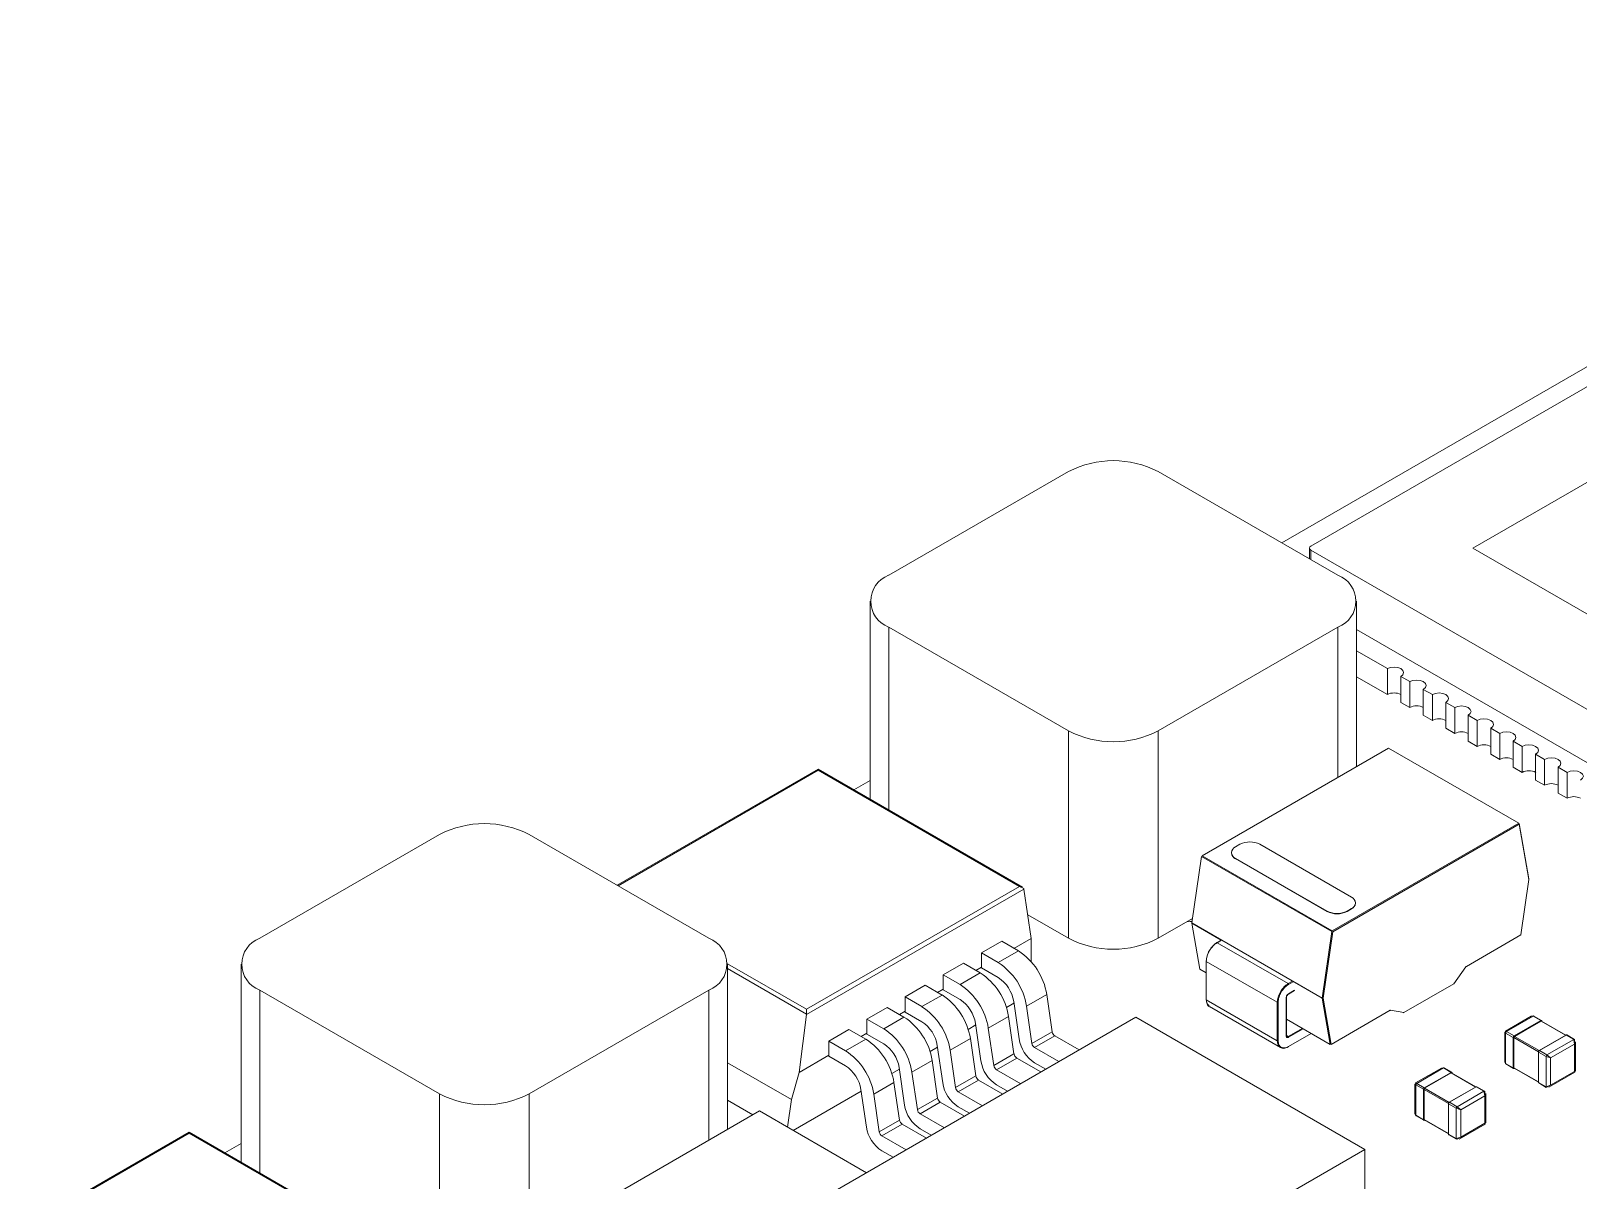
# Model space of a CAD drawing. Header units: millimetres. Extents: x -37 to 256, y 6 to 200.
# Drawn here: x 24.48 to 48.83, y 174.34 to 192.44 of the extents above; entities that cross this region are included whole.
import ezdxf

# ---------------------------------------------------------------- set-up
doc = ezdxf.new("R2010")
doc.units = ezdxf.units.MM

msp = doc.modelspace()

# ---------------------------------------------------------------- linework, layer by layer
at = {"color": 7, "linetype": 'Continuous', "lineweight": 15}
for p, q in [((58.131, 192.439), (44.166, 184.377)), ((54.542, 190.053), (44.622, 184.326)), ((54.596, 188.581), (47.171, 184.295)), ((40.807, 185.5), (37.979, 183.867)), ((45.05, 183.867), (42.221, 185.5)), ((44.6, 184.295), (44.6, 184.126)), ((44.622, 184.264), (54.543, 178.537)), ((47.171, 184.295), (54.242, 180.213)), ((37.686, 183.459), (37.686, 180.342)), ((45.342, 180.856), (45.342, 183.459)), ((37.979, 183.05), (40.807, 181.418)), ((42.221, 181.418), (45.05, 183.05)), ((45.342, 183.011), (54.543, 177.7)), ((45.342, 182.677), (45.827, 182.397)), ((45.827, 181.989), (45.827, 182.397)), ((45.342, 182.268), (45.827, 181.989)), ((46.04, 182.274), (46.181, 182.193)), ((46.04, 182.274), (46.04, 181.866)), ((46.181, 181.784), (46.181, 182.193)), ((46.393, 182.07), (46.535, 181.989)), ((46.393, 182.07), (46.393, 181.662)), ((46.535, 181.58), (46.535, 181.989)), ((46.04, 181.866), (46.181, 181.784)), ((46.393, 181.662), (46.535, 181.58)), ((46.747, 181.866), (46.888, 181.784)), ((46.747, 181.866), (46.747, 181.458)), ((46.888, 181.376), (46.888, 181.784)), ((47.1, 181.662), (47.242, 181.58)), ((47.1, 181.662), (47.1, 181.254)), ((40.807, 178.151), (40.807, 181.418)), ((42.221, 181.418), (42.221, 178.151)), ((46.747, 181.458), (46.888, 181.376)), ((47.242, 181.172), (47.242, 181.58)), ((47.454, 181.458), (47.595, 181.376)), ((47.454, 181.458), (47.454, 181.05)), ((47.1, 181.254), (47.242, 181.172)), ((47.595, 180.968), (47.595, 181.376)), ((47.807, 181.254), (47.949, 181.172)), ((47.807, 181.254), (47.807, 180.846)), ((47.949, 180.764), (47.949, 181.172)), ((45.846, 181.147), (42.91, 179.451)), ((47.897, 179.963), (45.846, 181.147)), ((47.454, 181.05), (47.595, 180.968)), ((48.161, 181.05), (48.302, 180.968)), ((48.161, 181.05), (48.161, 180.641)), ((48.302, 180.56), (48.302, 180.968)), ((36.87, 180.813), (33.706, 178.986)), ((40.086, 178.956), (36.87, 180.813)), ((36.87, 180.813), (36.87, 180.796)), ((40.036, 178.968), (36.87, 180.796)), ((47.807, 180.846), (47.949, 180.764)), ((48.514, 180.846), (48.656, 180.764)), ((48.514, 180.846), (48.514, 180.437)), ((48.656, 180.356), (48.656, 180.764)), ((37.686, 180.636), (37.431, 180.489)), ((48.161, 180.641), (48.302, 180.56)), ((48.514, 180.437), (48.656, 180.356)), ((44.96, 178.267), (47.897, 179.963)), ((44.967, 178.255), (47.904, 179.95)), ((47.904, 179.96), (48.055, 179.088)), ((48.055, 179.078), (47.904, 179.95)), ((30.907, 179.785), (28.079, 178.152)), ((35.15, 178.152), (32.322, 179.785)), ((43.374, 179.5), (43.374, 179.495)), ((43.507, 179.631), (43.438, 179.591)), ((45.261, 178.799), (43.82, 179.631)), ((42.903, 179.441), (42.752, 178.394)), ((42.903, 179.441), (44.953, 178.257)), ((42.91, 179.451), (44.96, 178.267)), ((43.438, 179.41), (44.879, 178.578)), ((43.438, 179.41), (43.438, 179.405)), ((43.438, 179.405), (44.879, 178.573)), ((36.685, 177.033), (40.036, 178.968)), ((40.036, 178.968), (40.106, 178.934)), ((47.929, 178.205), (48.055, 179.078)), ((48.055, 179.078), (48.055, 179.086)), ((40.107, 178.927), (36.684, 176.951)), ((40.106, 178.934), (40.107, 178.927)), ((40.223, 178.149), (40.107, 178.927)), ((40.168, 178.52), (40.807, 178.151)), ((44.879, 178.578), (44.879, 178.573)), ((45.192, 178.578), (45.261, 178.618)), ((45.192, 178.573), (45.261, 178.613)), ((45.192, 178.573), (45.192, 178.578)), ((45.261, 178.618), (45.261, 178.613)), ((45.326, 178.703), (45.326, 178.708)), ((42.221, 178.151), (42.761, 178.463)), ((42.752, 178.401), (42.751, 178.392)), ((42.752, 178.394), (44.802, 177.21)), ((42.752, 178.391), (42.878, 177.663)), ((42.752, 178.391), (43.214, 178.124)), ((44.802, 177.21), (44.953, 178.257)), ((44.967, 178.255), (44.816, 177.209)), ((39.439, 177.921), (39.757, 178.105)), ((39.757, 178.105), (40.021, 177.952)), ((39.951, 177.992), (40.223, 178.149)), ((40.223, 178.149), (40.223, 177.788)), ((43.214, 178.124), (43.142, 178.083)), ((43.147, 178.082), (44.265, 177.437)), ((47.071, 177.709), (47.929, 178.205)), ((38.838, 177.574), (39.156, 177.758)), ((39.156, 177.758), (39.42, 177.605)), ((39.439, 177.696), (39.439, 177.921)), ((39.439, 177.921), (39.703, 177.768)), ((39.703, 177.768), (40.021, 177.952)), ((40.223, 177.788), (40.222, 177.782)), ((42.975, 177.792), (42.975, 177.188)), ((42.978, 177.788), (44.095, 177.143)), ((42.978, 177.788), (42.978, 177.184)), ((27.786, 177.744), (27.786, 174.627)), ((35.443, 175.141), (35.443, 177.744)), ((38.838, 177.349), (38.838, 177.574)), ((38.838, 177.574), (39.102, 177.422)), ((39.102, 177.422), (39.42, 177.605)), ((39.35, 177.645), (39.439, 177.696)), ((39.439, 177.684), (39.439, 177.696)), ((39.439, 177.684), (39.703, 177.532)), ((42.878, 177.663), (42.975, 177.607)), ((46.872, 177.436), (47.063, 177.702)), ((28.079, 177.336), (30.907, 175.703)), ((32.322, 175.703), (35.15, 177.336)), ((38.237, 177.227), (38.555, 177.411)), ((38.555, 177.411), (38.819, 177.258)), ((38.749, 177.298), (38.838, 177.349)), ((38.838, 177.337), (38.838, 177.349)), ((38.838, 177.337), (39.102, 177.185)), ((40.148, 177.084), (40.466, 177.267)), ((40.466, 177.267), (40.552, 176.677)), ((44.27, 177.273), (44.366, 177.329)), ((44.34, 177.474), (44.802, 177.207)), ((46.084, 176.981), (46.872, 177.436)), ((36.685, 177.033), (36.685, 176.959)), ((37.636, 176.88), (37.954, 177.064)), ((37.954, 177.064), (38.218, 176.911)), ((38.237, 177.002), (38.237, 177.227)), ((38.237, 177.227), (38.501, 177.075)), ((38.501, 177.075), (38.819, 177.258)), ((39.95, 177.132), (39.831, 177.064)), ((39.946, 177.157), (40.032, 176.567)), ((40.148, 177.084), (40.234, 176.493)), ((44.095, 176.539), (42.978, 177.184)), ((43.027, 177.075), (44.146, 176.429)), ((44.095, 176.539), (44.095, 177.143)), ((44.109, 177.143), (44.109, 176.539)), ((44.236, 176.613), (44.236, 177.217)), ((44.239, 176.617), (44.239, 177.221)), ((44.816, 177.209), (44.802, 177.209)), ((44.928, 176.479), (44.802, 177.207)), ((44.816, 177.209), (44.942, 176.481)), ((41.868, 176.907), (35.433, 173.193)), ((36.684, 176.951), (36.568, 176.039)), ((36.684, 176.951), (36.685, 176.959)), ((37.636, 176.656), (37.636, 176.88)), ((37.636, 176.88), (37.9, 176.728)), ((37.9, 176.728), (38.218, 176.911)), ((38.148, 176.951), (38.237, 177.002)), ((38.237, 176.99), (38.237, 177.002)), ((38.237, 176.99), (38.501, 176.838)), ((39.349, 176.786), (39.23, 176.717)), ((39.345, 176.81), (39.431, 176.22)), ((39.547, 176.737), (39.865, 176.92)), ((39.865, 176.92), (39.951, 176.33)), ((45.474, 174.826), (41.868, 176.907)), ((44.239, 176.877), (44.928, 176.479)), ((44.942, 176.481), (45.871, 177.017)), ((45.869, 177.012), (45.87, 177.013)), ((45.879, 177.019), (46.084, 176.981)), ((46.084, 176.981), (46.075, 176.976)), ((48.093, 176.925), (47.684, 176.689)), ((48.124, 176.926), (47.703, 176.683)), ((47.823, 176.614), (48.244, 176.856)), ((48.247, 176.85), (47.827, 176.607)), ((48.246, 176.847), (47.829, 176.606)), ((48.124, 176.926), (48.093, 176.925)), ((48.244, 176.856), (48.124, 176.926)), ((48.254, 176.857), (48.134, 176.927)), ((48.636, 176.627), (48.253, 176.848)), ((48.26, 176.844), (48.26, 176.846)), ((37.035, 176.533), (37.353, 176.717)), ((37.035, 176.309), (37.035, 176.533)), ((37.035, 176.533), (37.299, 176.381)), ((37.299, 176.381), (37.617, 176.564)), ((37.353, 176.717), (37.617, 176.564)), ((37.547, 176.605), (37.636, 176.656)), ((37.636, 176.643), (37.636, 176.656)), ((37.636, 176.643), (37.9, 176.491)), ((38.946, 176.39), (39.264, 176.573)), ((39.264, 176.573), (39.35, 175.983)), ((39.547, 176.737), (39.633, 176.147)), ((40.234, 176.493), (40.552, 176.677)), ((40.276, 176.429), (40.594, 176.613)), ((40.594, 176.613), (40.976, 176.393)), ((44.488, 176.733), (44.265, 176.604)), ((44.502, 176.725), (44.272, 176.592)), ((44.272, 176.445), (44.629, 176.652)), ((47.674, 176.672), (47.689, 176.675)), ((47.674, 176.672), (47.674, 176.208)), ((47.689, 176.675), (47.684, 176.689)), ((47.809, 176.589), (47.689, 176.658)), ((47.689, 176.658), (47.689, 176.181)), ((47.703, 176.683), (47.823, 176.614)), ((47.809, 176.111), (47.809, 176.589)), ((47.816, 176.589), (47.816, 176.111)), ((47.818, 176.588), (47.818, 176.114)), ((48.637, 176.628), (48.217, 176.385)), ((48.64, 176.628), (48.219, 176.385)), ((48.339, 176.316), (48.76, 176.558)), ((48.76, 176.558), (48.64, 176.628)), ((48.77, 176.559), (48.65, 176.629)), ((48.65, 176.629), (48.65, 176.629)), ((48.774, 176.485), (48.76, 176.558)), ((48.774, 176.55), (48.774, 176.485)), ((36.568, 176.039), (37.035, 176.309)), ((37.035, 176.296), (37.035, 176.309)), ((37.035, 176.296), (37.299, 176.144)), ((38.748, 176.439), (38.629, 176.37)), ((38.744, 176.463), (38.83, 175.873)), ((38.946, 176.39), (39.032, 175.8)), ((39.633, 176.147), (39.951, 176.33)), ((40.276, 176.429), (40.658, 176.209)), ((48.204, 176.363), (48.204, 175.885)), ((48.325, 176.291), (48.205, 176.36)), ((48.205, 176.36), (48.205, 175.883)), ((48.219, 176.385), (48.339, 176.316)), ((48.396, 176.267), (48.325, 176.291)), ((48.325, 175.813), (48.325, 176.291)), ((48.339, 176.316), (48.396, 176.267)), ((48.774, 176.485), (48.396, 176.267)), ((48.774, 176.056), (48.774, 176.485)), ((48.789, 176.059), (48.789, 176.523)), ((36.451, 175.611), (35.443, 176.192)), ((38.147, 176.092), (38.028, 176.023)), ((38.143, 176.116), (38.229, 175.526)), ((38.345, 176.043), (38.663, 176.226)), ((38.663, 176.226), (38.749, 175.636)), ((39.675, 176.082), (39.993, 176.266)), ((39.675, 176.082), (40.057, 175.862)), ((39.993, 176.266), (40.375, 176.046)), ((40.276, 176.192), (40.453, 176.09)), ((46.678, 176.108), (46.27, 175.873)), ((46.71, 176.109), (46.289, 175.867)), ((46.71, 176.109), (46.678, 176.108)), ((46.83, 176.04), (46.71, 176.109)), ((46.84, 176.041), (46.72, 176.11)), ((47.674, 176.208), (47.689, 176.181)), ((47.689, 176.181), (47.809, 176.111)), ((47.693, 176.172), (47.813, 176.102)), ((47.821, 176.108), (48.204, 175.887)), ((47.826, 176.103), (47.827, 176.104)), ((48.396, 176.267), (48.396, 175.838)), ((48.396, 175.838), (48.774, 176.056)), ((48.774, 176.056), (48.789, 176.059)), ((48.779, 176.042), (48.774, 176.056)), ((36.451, 175.611), (36.568, 176.039)), ((37.744, 175.696), (38.062, 175.879)), ((38.062, 175.879), (38.148, 175.289)), ((38.345, 176.043), (38.431, 175.453)), ((39.032, 175.8), (39.35, 175.983)), ((39.074, 175.735), (39.392, 175.919)), ((39.392, 175.919), (39.774, 175.699)), ((39.675, 175.846), (39.851, 175.744)), ((46.26, 175.855), (46.275, 175.858)), ((46.26, 175.855), (46.26, 175.392)), ((46.275, 175.858), (46.27, 175.873)), ((46.395, 175.773), (46.275, 175.842)), ((46.275, 175.842), (46.275, 175.364)), ((46.289, 175.867), (46.409, 175.797)), ((46.409, 175.797), (46.83, 176.04)), ((46.833, 176.034), (46.413, 175.791)), ((46.414, 175.79), (46.831, 176.031)), ((47.223, 175.812), (46.802, 175.569)), ((47.226, 175.811), (46.805, 175.569)), ((47.222, 175.811), (46.839, 176.032)), ((46.845, 176.028), (46.845, 176.03)), ((47.346, 175.742), (47.226, 175.811)), ((47.236, 175.812), (47.235, 175.813)), ((47.356, 175.743), (47.236, 175.812)), ((48.205, 175.883), (48.325, 175.813)), ((48.209, 175.874), (48.329, 175.804)), ((48.209, 175.874), (48.209, 175.874)), ((48.325, 175.813), (48.396, 175.838)), ((48.396, 175.838), (48.339, 175.805)), ((48.371, 175.806), (48.779, 176.042)), ((30.907, 172.437), (30.907, 175.703)), ((32.322, 175.703), (32.322, 172.437)), ((35.443, 175.6), (35.841, 175.371)), ((36.386, 175.178), (36.451, 175.611)), ((37.546, 175.745), (36.475, 175.127)), ((37.542, 175.769), (37.628, 175.179)), ((37.744, 175.696), (37.83, 175.106)), ((38.431, 175.453), (38.749, 175.636)), ((38.473, 175.388), (38.791, 175.572)), ((38.791, 175.572), (39.173, 175.352)), ((39.074, 175.735), (39.456, 175.515)), ((46.395, 175.295), (46.395, 175.773)), ((46.402, 175.773), (46.402, 175.295)), ((46.404, 175.298), (46.404, 175.772)), ((46.805, 175.569), (46.925, 175.499)), ((46.925, 175.499), (47.346, 175.742)), ((47.36, 175.669), (46.982, 175.45)), ((47.36, 175.669), (47.346, 175.742)), ((47.36, 175.734), (47.36, 175.669)), ((47.36, 175.24), (47.36, 175.669)), ((47.375, 175.243), (47.375, 175.706)), ((35.947, 175.432), (33.01, 173.736)), ((37.629, 174.46), (35.947, 175.432)), ((38.473, 175.388), (38.855, 175.168)), ((39.074, 175.499), (39.25, 175.397)), ((46.26, 175.392), (46.275, 175.364)), ((46.275, 175.364), (46.395, 175.295)), ((46.279, 175.355), (46.399, 175.286)), ((46.789, 175.546), (46.789, 175.068)), ((46.911, 175.475), (46.791, 175.544)), ((46.791, 175.544), (46.791, 175.066)), ((46.982, 175.45), (46.911, 175.475)), ((46.911, 174.997), (46.911, 175.475)), ((46.925, 175.499), (46.982, 175.45)), ((46.982, 175.45), (46.982, 175.022)), ((26.971, 175.098), (24.479, 173.659)), ((30.187, 173.241), (26.971, 175.098)), ((26.971, 175.098), (26.971, 175.081)), ((30.137, 173.253), (26.971, 175.081)), ((37.83, 175.106), (38.148, 175.289)), ((37.872, 175.041), (38.19, 175.225)), ((38.19, 175.225), (38.572, 175.005)), ((38.473, 175.152), (38.649, 175.05)), ((46.407, 175.291), (46.789, 175.07)), ((46.411, 175.287), (46.413, 175.288)), ((46.956, 174.99), (47.365, 175.226)), ((46.982, 175.022), (47.36, 175.24)), ((47.36, 175.24), (47.375, 175.243)), ((47.365, 175.226), (47.36, 175.24)), ((27.786, 174.921), (27.532, 174.774)), ((37.872, 175.041), (38.253, 174.821)), ((46.791, 175.066), (46.911, 174.997)), ((46.795, 175.057), (46.915, 174.988)), ((46.795, 175.057), (46.795, 175.057)), ((46.911, 174.997), (46.982, 175.022)), ((46.982, 175.022), (46.925, 174.989)), ((37.872, 174.805), (38.048, 174.703)), ((39.039, 171.111), (45.474, 174.826)), ((45.474, 174.826), (45.474, 172.866))]:
    msp.add_line(p, q, dxfattribs=at)
at = {"color": 8, "linetype": 'Continuous', "lineweight": 15}
for p, q in [((44.622, 184.264), (44.622, 184.114)), ((37.979, 183.05), (37.979, 180.173)), ((45.05, 180.687), (45.05, 183.05)), ((36.87, 180.796), (33.72, 178.977)), ((43.147, 178.082), (43.218, 178.123)), ((35.443, 177.75), (36.685, 177.033)), ((36.685, 176.959), (35.443, 177.675)), ((28.079, 177.336), (28.079, 174.458)), ((35.15, 174.972), (35.15, 177.336)), ((44.335, 177.478), (44.265, 177.437)), ((44.344, 177.467), (44.272, 177.425)), ((44.367, 177.333), (44.272, 177.278)), ((44.35, 177.47), (44.349, 177.469)), ((48.631, 176.625), (48.246, 176.847)), ((44.265, 176.604), (44.239, 176.619)), ((47.689, 176.658), (47.674, 176.672)), ((47.684, 176.689), (47.703, 176.683)), ((48.204, 176.365), (47.818, 176.588)), ((47.829, 176.606), (48.215, 176.384)), ((47.818, 176.114), (48.204, 175.892)), ((46.275, 175.842), (46.26, 175.855)), ((46.27, 175.873), (46.289, 175.867)), ((47.217, 175.808), (46.831, 176.031)), ((46.79, 175.549), (46.404, 175.772)), ((46.414, 175.79), (46.8, 175.567)), ((26.971, 175.081), (24.492, 173.65)), ((46.404, 175.298), (46.789, 175.075))]:
    msp.add_line(p, q, dxfattribs=at)
at = {"color": 7, "linetype": 'Continuous', "lineweight": 15, "flags": 128}
for points in [[(46.04, 182.274), (46.072, 182.302), (46.083, 182.336), (46.072, 182.369), (46.04, 182.397), (45.991, 182.416), (45.933, 182.422), (45.876, 182.416), (45.827, 182.397)], [(46.393, 182.07), (46.426, 182.098), (46.437, 182.131), (46.426, 182.165), (46.393, 182.193), (46.344, 182.211), (46.287, 182.218), (46.23, 182.211), (46.181, 182.193)], [(46.747, 181.866), (46.779, 181.894), (46.791, 181.927), (46.779, 181.961), (46.747, 181.989), (46.698, 182.007), (46.641, 182.014), (46.583, 182.007), (46.535, 181.989)], [(47.1, 181.662), (47.133, 181.69), (47.144, 181.723), (47.133, 181.756), (47.1, 181.784), (47.052, 181.803), (46.994, 181.81), (46.937, 181.803), (46.888, 181.784)], [(47.454, 181.458), (47.486, 181.486), (47.498, 181.519), (47.486, 181.552), (47.454, 181.58), (47.405, 181.599), (47.348, 181.606), (47.29, 181.599), (47.242, 181.58)], [(47.807, 181.254), (47.84, 181.282), (47.851, 181.315), (47.84, 181.348), (47.807, 181.376), (47.759, 181.395), (47.701, 181.402), (47.644, 181.395), (47.595, 181.376)], [(48.161, 181.05), (48.193, 181.078), (48.205, 181.111), (48.193, 181.144), (48.161, 181.172), (48.112, 181.191), (48.055, 181.198), (47.997, 181.191), (47.949, 181.172)], [(48.514, 180.846), (48.547, 180.874), (48.558, 180.907), (48.547, 180.94), (48.514, 180.968), (48.466, 180.987), (48.408, 180.993), (48.351, 180.987), (48.302, 180.968)], [(48.868, 180.642), (48.9, 180.67), (48.912, 180.703), (48.9, 180.736), (48.868, 180.764), (48.819, 180.783), (48.762, 180.789), (48.704, 180.783), (48.656, 180.764)], [(42.755, 178.418), (42.724, 178.416), (42.672, 178.412)]]:
    msp.add_lwpolyline(points, dxfattribs=at)
at = {"color": 8, "linetype": 'Continuous', "lineweight": 15, "flags": 128}
for points in [[(47.063, 177.702), (47.063, 177.701), (47.064, 177.7), (47.064, 177.7), (47.064, 177.7)], [(48.258, 176.845), (48.258, 176.846), (48.257, 176.848), (48.256, 176.85), (48.255, 176.851), (48.253, 176.852), (48.252, 176.852), (48.25, 176.851), (48.247, 176.85)], [(47.816, 176.111), (47.816, 176.109), (47.817, 176.107), (47.818, 176.106), (47.819, 176.105), (47.821, 176.104), (47.823, 176.104), (47.825, 176.104), (47.826, 176.105)], [(46.844, 176.029), (46.844, 176.03), (46.843, 176.032), (46.842, 176.034), (46.841, 176.035), (46.839, 176.035), (46.837, 176.035), (46.835, 176.035), (46.833, 176.034)], [(46.402, 175.295), (46.402, 175.293), (46.403, 175.291), (46.404, 175.289), (46.405, 175.288), (46.407, 175.288), (46.408, 175.287), (46.41, 175.288), (46.412, 175.288)]]:
    msp.add_lwpolyline(points, dxfattribs=at)
at = {"color": 7, "linetype": 'Continuous', "lineweight": 15}
for centre, radius, start, end in [((41.514, 184.135), 1.537, 62.6097, 117.3903), ((44.633, 184.295), 0.0327, 110.7834, 249.2166), ((38.133, 183.459), 0.437, 110.7834, 249.2166), ((44.895, 183.459), 0.437, 290.7834, 69.2166), ((45.933, 181.784), 0.231, 62.6097, 117.3903), ((46.287, 181.58), 0.231, 62.6097, 117.3903), ((41.514, 182.782), 1.537, 242.6097, 297.3903), ((46.641, 181.376), 0.231, 62.6097, 117.3903), ((46.994, 181.172), 0.231, 62.6097, 117.3903), ((47.348, 180.967), 0.231, 62.6097, 117.3903), ((47.701, 180.763), 0.231, 62.6097, 117.3903), ((48.055, 180.559), 0.231, 62.6097, 117.3903), ((48.408, 180.355), 0.231, 62.6097, 117.3903), ((48.762, 180.151), 0.231, 62.6097, 117.3903), ((31.615, 178.42), 1.537, 62.6097, 117.3903), ((43.484, 179.506), 0.111, 185.6948, 245.6253), ((43.473, 179.5), 0.0966, 110.7834, 249.2166), ((43.664, 179.329), 0.34, 62.6097, 117.3903), ((45.227, 178.708), 0.0966, 290.7834, 69.2166), ((45.036, 178.88), 0.34, 242.6097, 297.3903), ((45.036, 178.875), 0.34, 242.6097, 297.3903), ((45.215, 178.714), 0.111, 294.3747, 354.3052), ((28.234, 177.744), 0.437, 110.7834, 249.2166), ((34.995, 177.744), 0.437, 290.7834, 69.2166), ((41.514, 179.516), 1.537, 242.6097, 297.3903), ((43.145, 178.079), 0.00503, 125.698, 185.6204), ((39.159, 176.928), 1.001, 8.9497, 57.0879), ((39.477, 177.112), 1.001, 8.9497, 57.0879), ((42.98, 177.792), 0.00503, 114.3747, 174.3052), ((38.876, 176.765), 1.001, 8.9497, 57.0879), ((39.405, 177.072), 0.548, 8.9497, 57.0879), ((47.066, 177.709), 0.00479, 303.9709, 7.2644), ((38.558, 176.581), 1.001, 8.9497, 57.0879), ((44.256, 177.424), 0.0154, 2.6055, 57.3945), ((44.267, 177.277), 0.00477, 302.8088, 7.3798), ((37.957, 176.234), 1.001, 8.9497, 57.0879), ((38.275, 176.418), 1.001, 8.9497, 57.0879), ((38.804, 176.725), 0.548, 8.9497, 57.0879), ((42.98, 177.189), 0.00503, 185.6948, 245.6253), ((44.102, 177.157), 0.0154, 242.6097, 297.3903), ((44.235, 177.221), 0.00477, 292.6151, 357.1915), ((37.674, 176.071), 1.001, 8.9497, 57.0879), ((38.203, 176.378), 0.548, 8.9497, 57.0879), ((45.867, 177.016), 0.00437, 230.7967, 9.214), ((48.13, 176.918), 0.0101, 65.686, 125.6182), ((48.24, 176.85), 0.00768, 2.6055, 57.3945), ((48.25, 176.841), 0.00754, 65.686, 125.6182), ((37.073, 175.724), 1.001, 8.9497, 57.0879), ((37.356, 175.887), 1.001, 8.9497, 57.0879), ((40.573, 176.652), 0.548, 188.9497, 237.0879), ((40.645, 176.692), 0.0939, 188.9497, 237.0879), ((44.102, 176.553), 0.0154, 242.6097, 297.3903), ((44.234, 176.617), 0.00503, 294.3747, 354.3052), ((44.256, 176.591), 0.0154, 2.6055, 57.3945), ((47.72, 176.657), 0.0307, 122.6055, 177.3945), ((47.84, 176.588), 0.0307, 122.6055, 177.3945), ((47.813, 176.596), 0.00769, 242.6097, 297.3903), ((47.839, 176.588), 0.0231, 122.6055, 177.3945), ((47.841, 176.587), 0.0231, 122.6055, 177.3945), ((47.819, 176.607), 0.00768, 2.6055, 57.3945), ((48.764, 176.551), 0.0101, 354.3796, 54.302), ((36.755, 175.54), 1.001, 8.9497, 57.0879), ((37.602, 176.031), 0.548, 8.9497, 57.0879), ((40.044, 176.345), 0.0939, 188.9497, 237.0879), ((40.327, 176.508), 0.0939, 188.9497, 237.0879), ((44.267, 176.444), 0.00437, 230.7967, 9.214), ((48.236, 176.359), 0.0307, 122.6055, 177.3945), ((48.356, 176.29), 0.0307, 122.6055, 177.3945), ((37.001, 175.684), 0.548, 8.9497, 57.0879), ((39.972, 176.305), 0.548, 188.9497, 237.0879), ((39.726, 176.161), 0.0939, 188.9497, 237.0879), ((46.715, 176.101), 0.0101, 65.686, 125.6182), ((47.699, 176.18), 0.0101, 174.3796, 234.302), ((47.813, 176.118), 0.00769, 242.6097, 297.3903), ((47.825, 176.114), 0.00755, 174.3796, 234.302), ((39.371, 175.958), 0.548, 188.9497, 237.0879), ((39.443, 175.998), 0.0939, 188.9497, 237.0879), ((46.305, 175.841), 0.0307, 122.6055, 177.3945), ((46.826, 176.034), 0.00768, 2.6055, 57.3945), ((46.836, 176.025), 0.00754, 65.686, 125.6182), ((48.335, 175.812), 0.0101, 174.3796, 234.302), ((31.615, 177.067), 1.537, 242.6097, 297.3903), ((38.842, 175.651), 0.0939, 188.9497, 237.0879), ((39.125, 175.814), 0.0939, 188.9497, 237.0879), ((46.426, 175.771), 0.0307, 122.6055, 177.3945), ((46.398, 175.78), 0.00769, 242.6097, 297.3903), ((46.425, 175.772), 0.0231, 122.6055, 177.3945), ((46.427, 175.771), 0.0231, 122.6055, 177.3945), ((46.405, 175.791), 0.00768, 2.6055, 57.3945), ((46.822, 175.543), 0.0307, 122.6055, 177.3945), ((47.35, 175.735), 0.0101, 354.3796, 54.302), ((38.77, 175.611), 0.548, 188.9497, 237.0879), ((38.524, 175.467), 0.0939, 188.9497, 237.0879), ((46.285, 175.363), 0.0101, 174.3796, 234.302), ((46.942, 175.473), 0.0307, 122.6055, 177.3945), ((38.169, 175.264), 0.548, 188.9497, 237.0879), ((37.923, 175.12), 0.0939, 188.9497, 237.0879), ((38.241, 175.304), 0.0939, 188.9497, 237.0879), ((46.398, 175.302), 0.00769, 242.6097, 297.3903), ((46.411, 175.297), 0.00755, 174.3796, 234.302), ((46.921, 174.996), 0.0101, 174.3796, 234.302)]:
    msp.add_arc(centre, radius, start, end, dxfattribs=at)
at = {"color": 8, "linetype": 'Continuous', "lineweight": 15}
for centre, radius, start, end in [((43.145, 178.078), 0.00503, 54.3818, 114.314), ((42.98, 177.793), 0.00503, 185.6948, 245.6253), ((45.871, 177.021), 0.00841, 267.548, 342.1483), ((48.25, 176.848), 0.0101, 66.7087, 125.5285), ((48.257, 176.846), 0.0021, 311.3511, 357.4184), ((48.638, 176.626), 0.00251, 54.3818, 114.314), ((48.646, 176.62), 0.0102, 67.4847, 125.4597), ((48.766, 176.55), 0.0101, 65.686, 125.6182), ((48.206, 176.363), 0.00251, 185.6948, 245.6253), ((48.218, 176.383), 0.00251, 54.3818, 114.314), ((47.819, 176.11), 0.00981, 173.608, 236.0126), ((47.825, 176.105), 0.0021, 302.5896, 348.6897), ((46.836, 176.032), 0.0101, 66.7087, 125.5285), ((46.843, 176.03), 0.0021, 311.3511, 357.4184), ((47.224, 175.809), 0.00251, 54.3818, 114.314), ((47.232, 175.803), 0.0102, 67.4847, 125.4597), ((48.206, 175.885), 0.00251, 185.6948, 245.6253), ((48.215, 175.882), 0.0101, 174.3796, 234.302), ((46.804, 175.567), 0.00251, 54.3818, 114.314), ((47.352, 175.734), 0.0101, 65.686, 125.6182), ((46.792, 175.546), 0.00251, 185.6948, 245.6253), ((46.405, 175.294), 0.00981, 173.608, 236.0126), ((46.41, 175.288), 0.0021, 302.5896, 348.6897), ((46.792, 175.069), 0.00251, 185.6948, 245.6253), ((46.801, 175.065), 0.0101, 174.3796, 234.302)]:
    msp.add_arc(centre, radius, start, end, dxfattribs=at)
at = {"color": 7, "linetype": 'Continuous', "lineweight": 15}
for points in [[(43.147, 178.082), (43.125, 178.066), (43.081, 178.035), (43.025, 177.957), (42.985, 177.87), (42.98, 177.815), (42.978, 177.788)], [(44.095, 177.143), (44.098, 177.17), (44.103, 177.225), (44.142, 177.312), (44.198, 177.39), (44.242, 177.421), (44.265, 177.437)], [(44.236, 176.621), (44.237, 176.617), (44.238, 176.609), (44.244, 176.602), (44.254, 176.599), (44.261, 176.603), (44.265, 176.604)], [(44.265, 176.441), (44.242, 176.431), (44.197, 176.41), (44.162, 176.423), (44.145, 176.429)]]:
    msp.add_open_spline(points, degree=3, dxfattribs=at)
for points, knots in [([(42.978, 177.796), (42.98, 177.822), (42.985, 177.874), (43.023, 177.959), (43.068, 178.019), (43.108, 178.058), (43.13, 178.071), (43.14, 178.078)], [0, 0, 0, 0, 0.24965, 0.499343, 0.749036, 0.874878, 1, 1, 1, 1]), ([(47.063, 177.702), (47.064, 177.703), (47.067, 177.706), (47.069, 177.708), (47.071, 177.709)], [0, 0, 0, 0, 0.5, 1, 1, 1, 1]), ([(47.064, 177.7), (47.065, 177.701), (47.066, 177.703), (47.068, 177.704), (47.069, 177.705)], [0, 0, 0, 0, 0.506559, 1, 1, 1, 1]), ([(44.272, 177.425), (44.251, 177.41), (44.208, 177.38), (44.154, 177.305), (44.124, 177.236), (44.111, 177.181), (44.11, 177.156), (44.109, 177.143)], [0, 0, 0, 0, 0.2496503, 0.4993433, 0.7490362, 0.8748785, 1, 1, 1, 1]), ([(44.272, 177.278), (44.269, 177.277), (44.265, 177.274), (44.258, 177.267), (44.252, 177.26), (44.245, 177.249), (44.239, 177.237), (44.237, 177.225), (44.237, 177.219), (44.236, 177.217)], [0, 0, 0, 0, 0.127349, 0.249677, 0.372433, 0.501009, 0.754646, 0.875927, 1, 1, 1, 1]), ([(44.239, 177.221), (44.239, 177.223), (44.24, 177.228), (44.242, 177.238), (44.248, 177.251), (44.256, 177.262), (44.264, 177.27), (44.268, 177.272), (44.27, 177.273)], [0, 0, 0, 0, 0.12629, 0.251201, 0.500002, 0.748802, 0.873712, 1, 1, 1, 1]), ([(43.025, 177.087), (43.012, 177.099), (42.992, 177.116), (42.979, 177.156), (42.978, 177.18), (42.978, 177.192)], [0, 0, 0, 0, 0.498731, 0.750085, 1, 1, 1, 1]), ([(42.978, 177.184), (42.981, 177.161), (42.986, 177.114), (43.009, 177.078), (43.027, 177.074), (43.027, 177.074)], [0, 0, 0, 0, 0.499949, 0.999898, 1, 1, 1, 1]), ([(45.871, 177.017), (45.873, 177.017), (45.875, 177.019), (45.878, 177.019), (45.879, 177.019)], [0, 0, 0, 0, 0.5, 1, 1, 1, 1]), ([(48.26, 176.846), (48.259, 176.848), (48.259, 176.852), (48.256, 176.856), (48.254, 176.857), (48.254, 176.857)], [0, 0, 0, 0, 0.470902, 0.836366, 1, 1, 1, 1]), ([(44.272, 176.592), (44.269, 176.591), (44.265, 176.588), (44.256, 176.587), (44.248, 176.588), (44.242, 176.593), (44.239, 176.598), (44.237, 176.605), (44.237, 176.61), (44.236, 176.613)], [0, 0, 0, 0, 0.124073, 0.245354, 0.498991, 0.627567, 0.750323, 0.872651, 1, 1, 1, 1]), ([(48.65, 176.629), (48.649, 176.629), (48.647, 176.63), (48.643, 176.63), (48.639, 176.629), (48.637, 176.628)], [0, 0, 0, 0, 0.176561, 0.538946, 1, 1, 1, 1]), ([(44.157, 176.434), (44.174, 176.428), (44.199, 176.42), (44.24, 176.429), (44.261, 176.44), (44.272, 176.445)], [0, 0, 0, 0, 0.498731, 0.750085, 1, 1, 1, 1]), ([(48.217, 176.385), (48.215, 176.384), (48.211, 176.381), (48.207, 176.375), (48.204, 176.368), (48.204, 176.364), (48.204, 176.363)], [0, 0, 0, 0, 0.250695, 0.519816, 0.787591, 1, 1, 1, 1]), ([(47.813, 176.102), (47.814, 176.102), (47.816, 176.101), (47.821, 176.101), (47.824, 176.102), (47.826, 176.103)], [0, 0, 0, 0, 0.18632, 0.544409, 1, 1, 1, 1]), ([(46.845, 176.03), (46.845, 176.032), (46.845, 176.036), (46.842, 176.04), (46.84, 176.041), (46.839, 176.041)], [0, 0, 0, 0, 0.470902, 0.836366, 1, 1, 1, 1]), ([(47.235, 175.812), (47.235, 175.813), (47.233, 175.814), (47.228, 175.814), (47.225, 175.813), (47.223, 175.812)], [0, 0, 0, 0, 0.176561, 0.538946, 1, 1, 1, 1]), ([(48.204, 175.885), (48.204, 175.883), (48.204, 175.879), (48.207, 175.875), (48.209, 175.874), (48.21, 175.874)], [0, 0, 0, 0, 0.465533, 0.826831, 1, 1, 1, 1]), ([(46.802, 175.569), (46.801, 175.568), (46.797, 175.565), (46.793, 175.559), (46.79, 175.552), (46.79, 175.548), (46.789, 175.546)], [0, 0, 0, 0, 0.250695, 0.519816, 0.787591, 1, 1, 1, 1]), ([(46.399, 175.286), (46.4, 175.286), (46.402, 175.284), (46.406, 175.284), (46.41, 175.286), (46.411, 175.287)], [0, 0, 0, 0, 0.1863198, 0.5444095, 1, 1, 1, 1]), ([(46.789, 175.068), (46.79, 175.066), (46.79, 175.063), (46.793, 175.059), (46.795, 175.058), (46.795, 175.057)], [0, 0, 0, 0, 0.465533, 0.826831, 1, 1, 1, 1])]:
    msp.add_open_spline(points, degree=3, knots=knots, dxfattribs=at)
at = {"color": 8, "linetype": 'Continuous', "lineweight": 15}
msp.add_open_spline([(44.145, 176.429), (44.13, 176.441), (44.102, 176.465), (44.097, 176.514), (44.095, 176.539)], degree=3, dxfattribs=at)
msp.add_open_spline([(44.109, 176.539), (44.111, 176.515), (44.116, 176.468), (44.143, 176.445), (44.157, 176.434)], degree=3, knots=[0, 0, 0, 0, 0.499957, 1, 1, 1, 1], dxfattribs=at)

doc.saveas('drawing.dxf')
